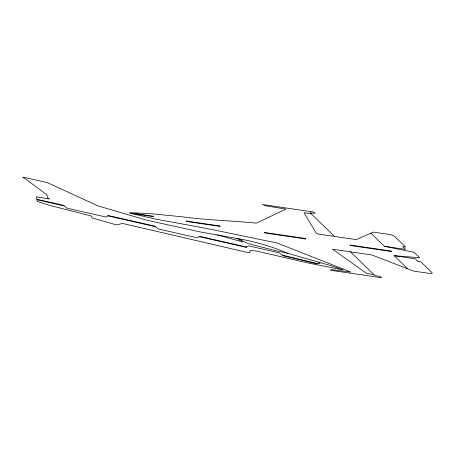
<?xml version="1.0" encoding="UTF-8"?>
<svg xmlns="http://www.w3.org/2000/svg" width="455" height="455" viewBox="0 0 455 455"><rect width="100%" height="100%" fill="white"/><g stroke="black" fill="none" stroke-linecap="round" stroke-linejoin="round"><path stroke-width="0.68" d="M199.262 236.663L199.154 236.219L246.474 246.991L246.582 247.429L199.262 236.663L197.214 237.806L158.192 228.928L155.309 226.658L107.994 215.892L105.947 217.035L66.925 208.151L64.041 205.887L36.838 199.694L37.282 201.519L51.387 205.808L91.609 216.097L92.058 217.934L116.429 224.884L122.594 223.462L247.89 252.536L249.943 252.548L249.931 250.733L250.341 250.546L256.415 251.041L307.608 262.888L343.115 269.912L331.149 265.737L287.867 253.344L275.286 250.563L249.676 243.988L245.859 242.64L239.057 238.801L201.292 232.152L146.078 220.032L97.882 205.842L47.309 182.637L23.626 177.245L22.75 177.353L25.173 178.747L46.791 194.666L47.559 197.823L49.72 198.966L36.127 196.782L36.73 199.25L63.933 205.444L64.041 205.887M246.474 246.991L248.521 245.842L279.279 252.843L282.163 255.113L317.232 263.508L320.081 263.394L318.642 262M311.112 213.736L303.986 212.69L316.691 233.83L356.14 239.609L373.327 232.101L389.179 234.427L391.818 235.025L394.474 236.281L405.638 247.093L402.743 246.673L405.547 249.386L384.429 246.292M394.144 255.699L415.261 258.793L418.06 261.506L420.955 261.932L432.113 272.738L432.136 273.353L429.446 273.432L413.595 271.106L372.019 254.993L332.577 249.209L366.758 273.495L373.885 274.541M239.057 238.801C255.807 241.838 272.209 246.644 287.867 253.344M217.137 234.877L242.703 241.941L236.407 238.283M370.888 233.17L384.469 246.326L414.096 252.32L419.715 257.763L394.104 255.659L407.691 268.82M334.556 236.446L309.991 212.656L315.156 213.412L313.74 212.036L262.467 204.523L265.231 205.717L285.933 209.129L256.29 223.143C231.663 220.647 206.82 220.157 182.273 216.825L149.991 213.571L129.521 212.707L153.238 216.182L153.779 216.705L130.062 213.23L155.718 219.122L190.747 225.509C219.424 230.742 247.998 237.203 276.623 242.845L350.941 272.096L331.16 269.576L330.319 270.242L381.586 277.755L380.164 276.378L375 275.622L350.441 251.831M282.163 255.113L282.236 255.545L317.272 263.934L317.232 263.508M155.309 226.658L155.201 226.215L107.886 215.448L107.994 215.892M219.623 225.907L186.089 220.993L186.63 221.517L220.169 226.431L219.623 225.907M305.385 238.477L264.082 232.425L264.628 232.949L305.925 239L305.385 238.477M391.141 251.041L349.844 244.989L350.384 245.518L391.687 251.569L391.141 251.041"/></g></svg>
